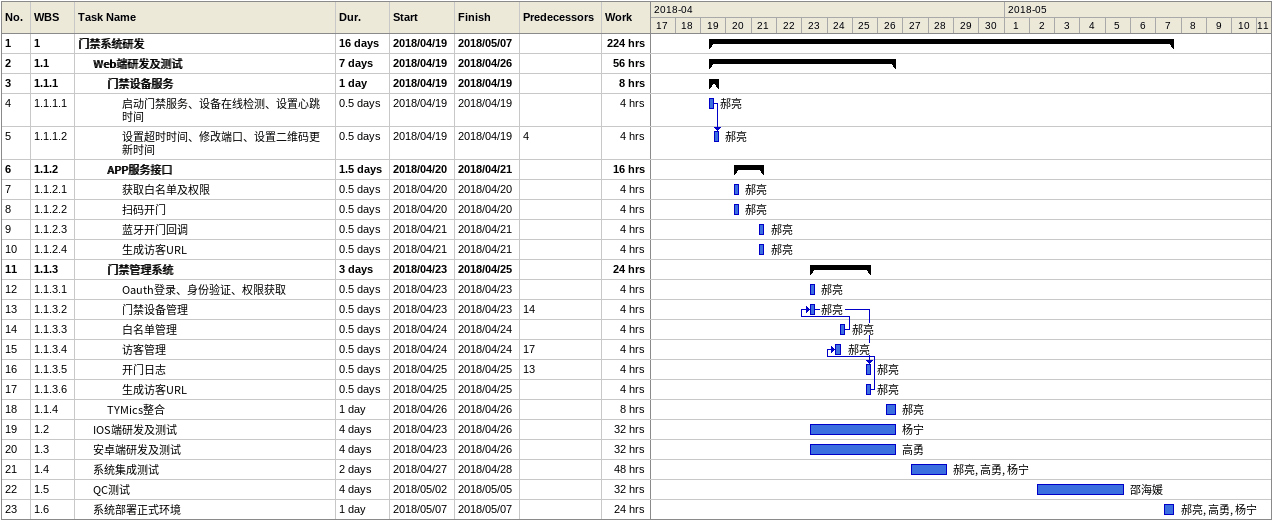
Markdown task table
| ID | WBS | Task | Duration | Start | Finish | Predecessors | Resources | Work (h) |
|---|---|---|---|---|---|---|---|---|
| 1 | 1 | **门禁系统研发** | 16d | 2018-04-19 | 2018-05-07 |  |  | 224 |
| 2 | 1.1 | **Web端研发及测试** | 7d | 2018-04-19 | 2018-04-26 |  |  | 56 |
| 3 | 1.1.1 | **门禁设备服务** | 1d | 2018-04-19 | 2018-04-19 |  |  | 8 |
| 4 | 1.1.1.1 | 启动门禁服务、设备在线检测、设置心跳时间 | 0.5d | 2018-04-19 | 2018-04-19 |  | 郝亮 | 4 |
| 5 | 1.1.1.2 | 设置超时时间、修改端口、设置二维码更新时间 | 0.5d | 2018-04-19 | 2018-04-19 | 4 | 郝亮 | 4 |
| 6 | 1.1.2 | **APP服务接口** | 1.5d | 2018-04-20 | 2018-04-21 |  |  | 16 |
| 7 | 1.1.2.1 | 获取白名单及权限 | 0.5d | 2018-04-20 | 2018-04-20 |  | 郝亮 | 4 |
| 8 | 1.1.2.2 | 扫码开门 | 0.5d | 2018-04-20 | 2018-04-20 |  | 郝亮 | 4 |
| 9 | 1.1.2.3 | 蓝牙开门回调 | 0.5d | 2018-04-21 | 2018-04-21 |  | 郝亮 | 4 |
| 10 | 1.1.2.4 | 生成访客URL | 0.5d | 2018-04-21 | 2018-04-21 |  | 郝亮 | 4 |
| 11 | 1.1.3 | **门禁管理系统** | 3d | 2018-04-23 | 2018-04-25 |  |  | 24 |
| 12 | 1.1.3.1 | Oauth登录、身份验证、权限获取 | 0.5d | 2018-04-23 | 2018-04-23 |  | 郝亮 | 4 |
| 13 | 1.1.3.2 | 门禁设备管理 | 0.5d | 2018-04-23 | 2018-04-23 | 14 | 郝亮 | 4 |
| 14 | 1.1.3.3 | 白名单管理 | 0.5d | 2018-04-24 | 2018-04-24 |  | 郝亮 | 4 |
| 15 | 1.1.3.4 | 访客管理 | 0.5d | 2018-04-24 | 2018-04-24 | 17 | 郝亮 | 4 |
| 16 | 1.1.3.5 | 开门日志 | 0.5d | 2018-04-25 | 2018-04-25 | 13 | 郝亮 | 4 |
| 17 | 1.1.3.6 | 生成访客URL | 0.5d | 2018-04-25 | 2018-04-25 |  | 郝亮 | 4 |
| 18 | 1.1.4 | TYMics整合 | 1d | 2018-04-26 | 2018-04-26 |  | 郝亮 | 8 |
| 19 | 1.2 | IOS端研发及测试 | 4d | 2018-04-23 | 2018-04-26 |  | 杨宁 | 32 |
| 20 | 1.3 | 安卓端研发及测试 | 4d | 2018-04-23 | 2018-04-26 |  | 高勇 | 32 |
| 21 | 1.4 | 系统集成测试 | 2d | 2018-04-27 | 2018-04-28 |  | 郝亮, 高勇, 杨宁 | 48 |
| 22 | 1.5 | QC测试 | 4d | 2018-05-02 | 2018-05-05 |  | 邵海媛 | 32 |
| 23 | 1.6 | 系统部署正式环境 | 1d | 2018-05-07 | 2018-05-07 |  | 郝亮, 高勇, 杨宁 | 24 |
